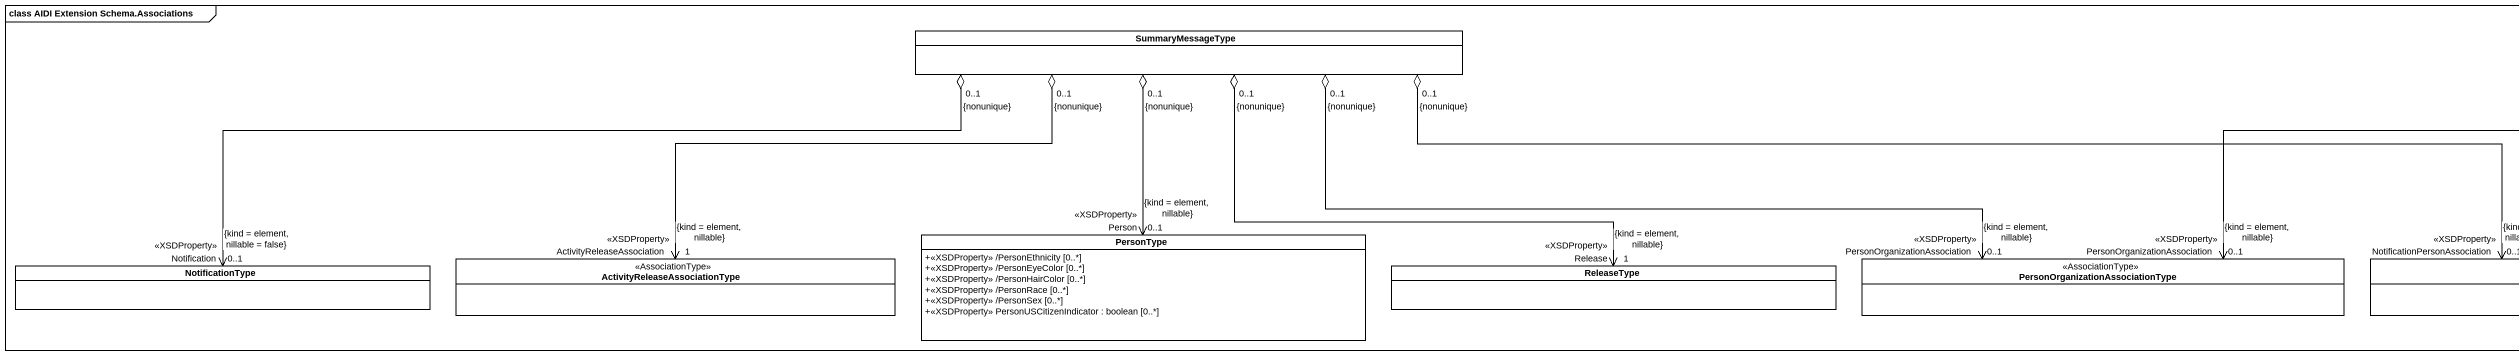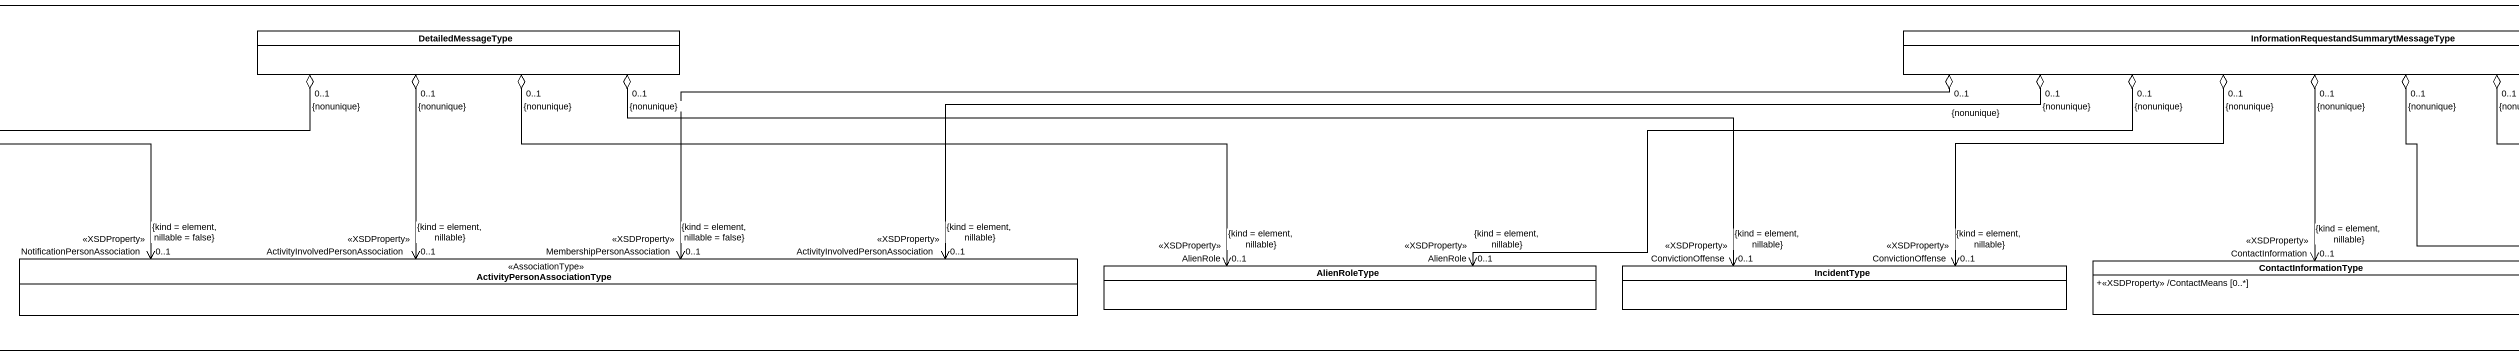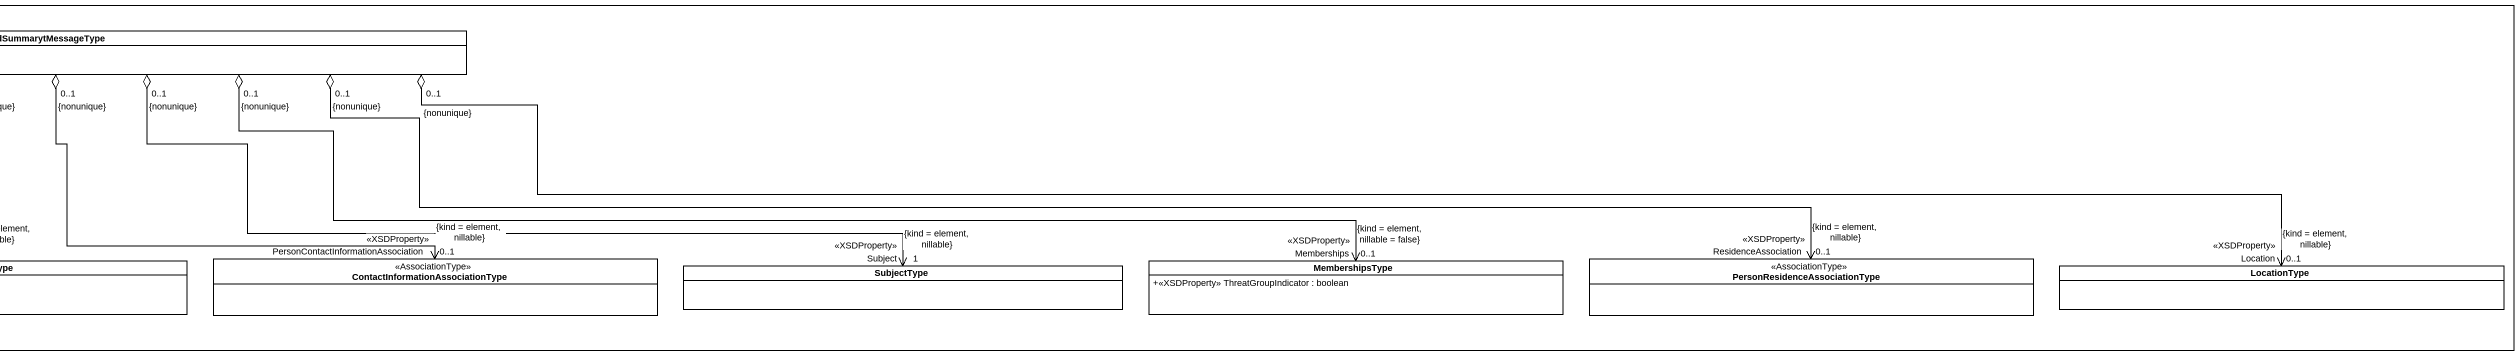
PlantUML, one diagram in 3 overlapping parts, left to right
@startuml
mainframe class AIDI Extension Schema.Associations
hide circle
hide empty members
skinparam classAttributeIconSize 0
class SummaryMessageType
class DetailedMessageType
class "InformationRequestandSummarytMessageType" as InformationRequestandSummary
class NotificationType
class "ActivityReleaseAssociationType" as ActivityReleaseAssociationTy <<AssociationType>>
class PersonType {
  +<<XSDProperty>> /PersonEthnicity [0..*]
  +<<XSDProperty>> /PersonEyeColor [0..*]
  +<<XSDProperty>> /PersonHairColor [0..*]
  +<<XSDProperty>> /PersonRace [0..*]
  +<<XSDProperty>> /PersonSex [0..*]
  +<<XSDProperty>> PersonUSCitizenIndicator : boolean [0..*]
}
class ReleaseType
class "PersonOrganizationAssociationType" as PersonOrganizationAssociatio <<AssociationType>>
class "ActivityPersonAssociationType" as ActivityPersonAssociationTyp <<AssociationType>>
class AlienRoleType
class IncidentType
class ContactInformationType {
  +<<XSDProperty>> /ContactMeans [0..*]
}
class "ContactInformationAssociationType" as ContactInformationAssociatio <<AssociationType>>
class SubjectType
class MembershipsType {
  +<<XSDProperty>> ThreatGroupIndicator : boolean
}
class "PersonResidenceAssociationType" as PersonResidenceAssociationTy <<AssociationType>>
class LocationType
SummaryMessageType "0..1\n{nonunique}" o-left-> "Notification\n<<XSDProperty>>\n0..1\n{kind = element, nillable = false}" NotificationType
SummaryMessageType "0..1\n{nonunique}" o-left-> "ActivityReleaseAssociation\n<<XSDProperty>>\n1\n{kind = element, nillable}" ActivityReleaseAssociationTy
SummaryMessageType "0..1\n{nonunique}" o--> "Person\n<<XSDProperty>>\n0..1\n{kind = element, nillable}" PersonType
SummaryMessageType "0..1\n{nonunique}" o-right-> "Release\n<<XSDProperty>>\n1\n{kind = element, nillable}" ReleaseType
SummaryMessageType "0..1\n{nonunique}" o-right-> "PersonOrganizationAssociation\n<<XSDProperty>>\n0..1\n{kind = element, nillable}" PersonOrganizationAssociatio
SummaryMessageType "0..1\n{nonunique}" o-right-> "NotificationPersonAssociation\n<<XSDProperty>>\n0..1\n{kind = element, nillable = false}" ActivityPersonAssociationTyp
DetailedMessageType "0..1\n{nonunique}" o-left-> "PersonOrganizationAssociation\n<<XSDProperty>>\n0..1\n{kind = element, nillable}" PersonOrganizationAssociatio
DetailedMessageType "0..1\n{nonunique}" o--> "ActivityInvolvedPersonAssociation\n<<XSDProperty>>\n0..1\n{kind = element, nillable}" ActivityPersonAssociationTyp
DetailedMessageType "0..1\n{nonunique}" o-right-> "AlienRole\n<<XSDProperty>>\n0..1\n{kind = element, nillable}" AlienRoleType
DetailedMessageType "0..1\n{nonunique}" o-right-> "ConvictionOffense\n<<XSDProperty>>\n0..1\n{kind = element, nillable}" IncidentType
InformationRequestandSummary "0..1\n{nonunique}" o-left-> "MembershipPersonAssociation\n<<XSDProperty>>\n0..1\n{kind = element, nillable = false}" ActivityPersonAssociationTyp
InformationRequestandSummary "0..1\n{nonunique}" o-left-> "ActivityInvolvedPersonAssociation\n<<XSDProperty>>\n0..1\n{kind = element, nillable}" ActivityPersonAssociationTyp
InformationRequestandSummary "0..1\n{nonunique}" o-left-> "AlienRole\n<<XSDProperty>>\n0..1\n{kind = element, nillable}" AlienRoleType
InformationRequestandSummary "0..1\n{nonunique}" o-left-> "ConvictionOffense\n<<XSDProperty>>\n0..1\n{kind = element, nillable}" IncidentType
InformationRequestandSummary "0..1\n{nonunique}" o--> "ContactInformation\n<<XSDProperty>>\n0..1\n{kind = element, nillable}" ContactInformationType
InformationRequestandSummary "0..1\n{nonunique}" o-right-> "PersonContactInformationAssociation\n<<XSDProperty>>\n0..1\n{kind = element, nillable}" ContactInformationAssociatio
InformationRequestandSummary "0..1\n{nonunique}" o-right-> "Subject\n<<XSDProperty>>\n1\n{kind = element, nillable}" SubjectType
InformationRequestandSummary "0..1\n{nonunique}" o-right-> "Memberships\n<<XSDProperty>>\n0..1\n{kind = element, nillable = false}" MembershipsType
InformationRequestandSummary "0..1\n{nonunique}" o-right-> "ResidenceAssociation\n<<XSDProperty>>\n0..1\n{kind = element, nillable}" PersonResidenceAssociationTy
InformationRequestandSummary "0..1\n{nonunique}" o-right-> "Location\n<<XSDProperty>>\n0..1\n{kind = element, nillable}" LocationType
@enduml
